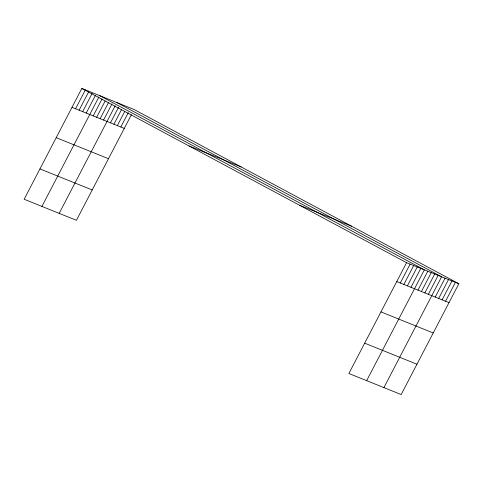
<?xml version="1.0" encoding="UTF-8"?>
<svg xmlns="http://www.w3.org/2000/svg" width="483" height="483" viewBox="0 0 483 483"><rect width="100%" height="100%" fill="white"/><g stroke="black" fill="none" stroke-linecap="round" stroke-linejoin="round"><path stroke-width="0.72" d="M458.85 283.738L406.577 262.692L348.889 373.504L401.168 394.551L458.85 283.738L134.111 109.496L81.832 88.449L24.15 199.262L76.423 220.308L131.394 114.706M75.559 108.766L85.388 89.88M79.109 110.196L88.606 91.963M82.665 111.633L92.156 93.394M86.222 113.064L95.374 95.477M41.924 206.416L98.93 96.908M93.225 115.884L102.04 98.949M96.678 117.272L105.149 100.989M100.126 118.661L108.603 102.378M103.573 120.05L112.05 103.767M59.174 213.365L115.165 105.807M110.474 122.827L118.613 107.196M113.928 124.216L121.722 109.236M117.375 125.604L124.837 111.277M120.828 126.999L128.285 112.666M400.298 283.008L410.127 264.123M403.854 284.439L413.683 265.553M407.41 285.87L417.24 266.984M410.961 287.3L420.796 268.415M366.663 380.658L424.352 269.846L99.607 95.604M417.97 290.126L427.799 271.235M421.418 291.515L431.247 272.623M424.865 292.903L434.7 274.018M428.318 294.292L438.147 275.407M383.913 387.601L441.601 276.795L116.856 102.553M435.219 297.069L445.048 278.184M438.667 298.458L448.502 279.572M442.12 299.846L451.949 280.961M445.567 301.235L455.403 282.35M188.998 145.951L241.271 166.997M72.003 107.335L124.276 128.387M299.412 205.19L351.684 226.243M56.209 137.673L108.488 158.72M396.742 281.577L449.021 302.63M39.944 168.923L92.217 189.976M380.954 311.909L433.227 332.962M364.683 343.165L416.956 364.218M81.832 88.449L406.577 262.692"/></g></svg>
